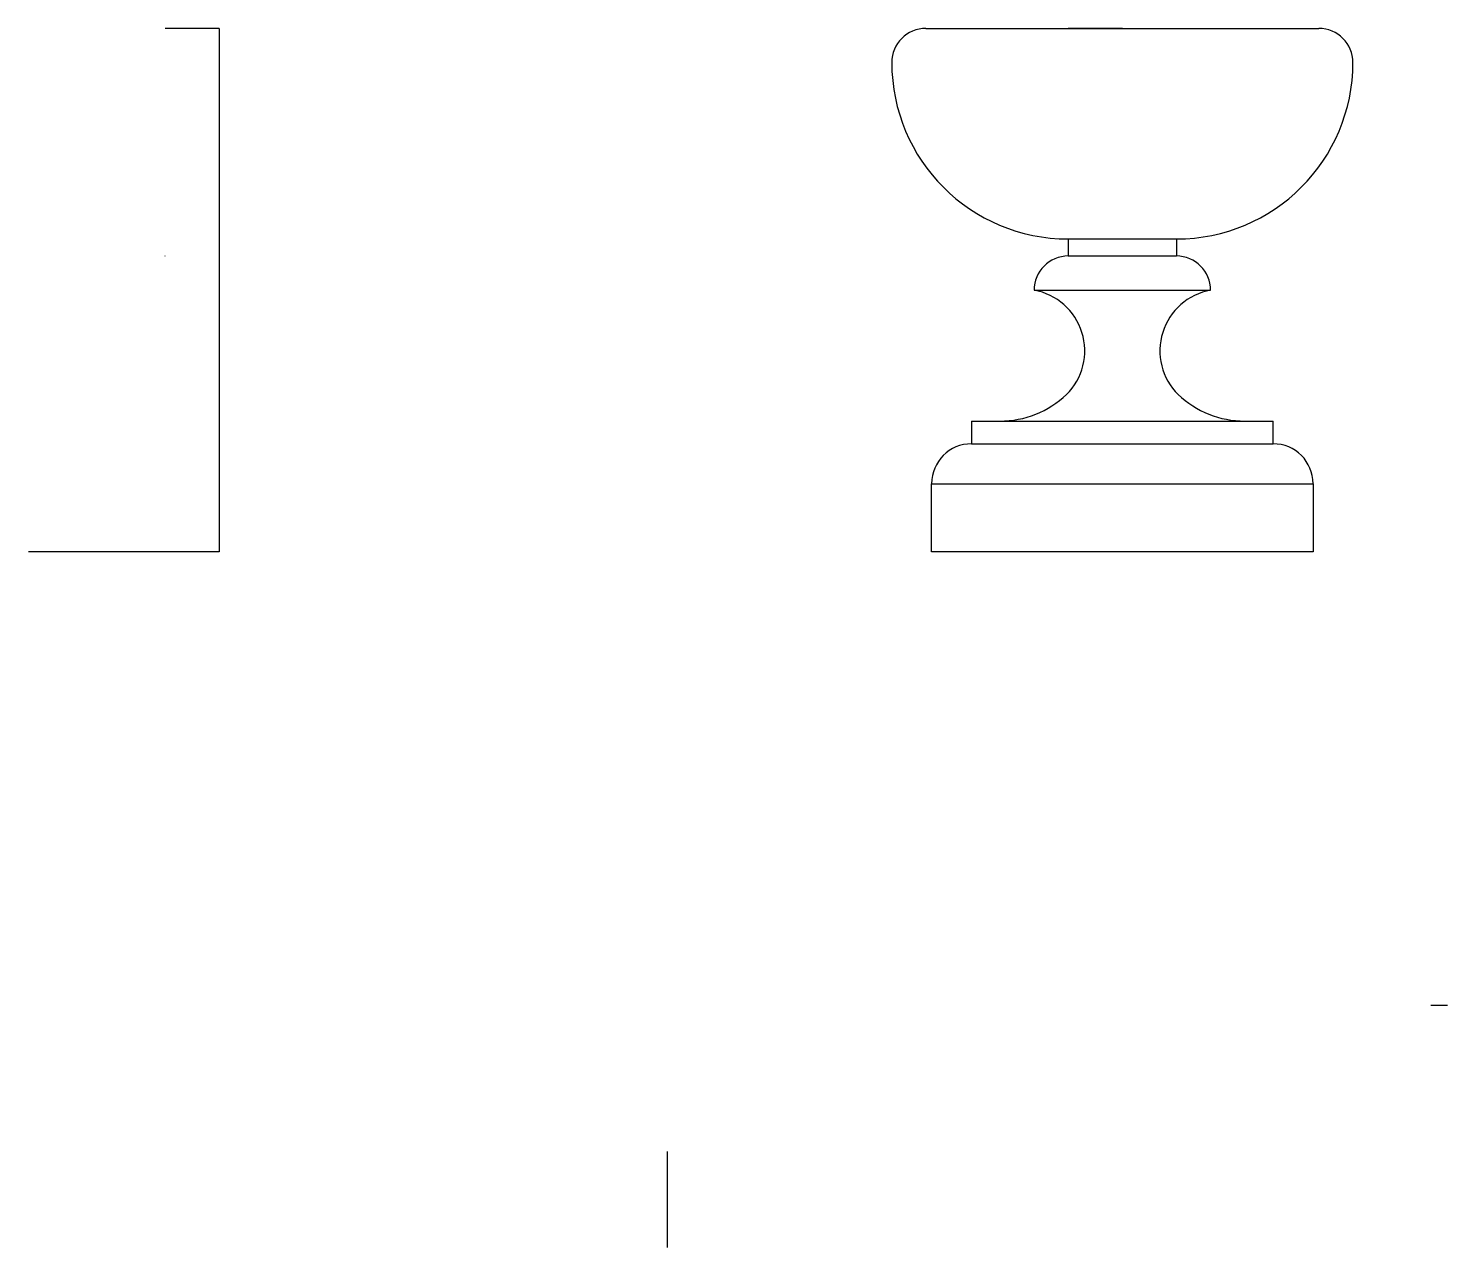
# Model space of a CAD drawing. Header units: inches. Extents: x 39 to 334, y 38 to 291.
import ezdxf

# ---------------------------------------------------------------- set-up
doc = ezdxf.new("R2010")
doc.units = ezdxf.units.IN
doc.header["$MEASUREMENT"] = 0
doc.layers.add('A-JANEL-IDEN', color=1, linetype='Continuous')

msp = doc.modelspace()

# ---------------------------------------------------------------- linework, layer by layer
at = {"layer": 'A-JANEL-IDEN'}
for p, q in [((78.75, 290.95), (67.51, 290.95)), ((78.75, 290.95), (78.75, 182.15)), ((225.53, 290.95), (307.13, 290.95)), ((266.33, 290.95), (255.1, 290.95)), ((255.1, 247.19), (277.56, 247.19)), ((255.1, 247.19), (255.1, 243.65)), ((277.56, 247.19), (277.56, 243.65)), ((255.1, 243.65), (277.56, 243.65)), ((248, 236.55), (284.66, 236.55)), ((234.99, 209.35), (297.67, 209.35)), ((234.99, 209.35), (234.99, 204.62)), ((297.67, 204.62), (297.67, 209.35)), ((234.99, 204.62), (297.67, 204.62)), ((226.71, 182.15), (226.71, 196.34)), ((226.71, 196.34), (305.95, 196.34)), ((305.95, 196.34), (305.95, 182.15)), ((78.75, 182.15), (39.13, 182.15)), ((266.33, 182.15), (226.71, 182.15)), ((305.95, 182.15), (266.33, 182.15)), ((330.38, 87.96), (333.88, 87.96)), ((171.88, 37.6), (171.88, 57.6))]:
    msp.add_line(p, q, dxfattribs=at)
for centre, radius, start, end in [((225.53, 283.85), 7.1, 90, 180), ((307.13, 283.85), 7.1, 0, 90), ((255.1, 283.85), 36.66, 180, 270), ((277.56, 283.85), 36.66, 270, 0), ((53.32, 229.45), 20.1, 44.9009, 45.0991), ((53.32, 229.45), 20.1, 44.9009, 45.0991), ((255.1, 236.55), 7.1, 90, 180), ((240.9, 229.45), 20.1, 44.9009, 45.0991), ((240.9, 229.45), 20.1, 44.9009, 45.0991), ((291.76, 229.45), 20.1, 134.9009, 135.0991), ((277.56, 236.55), 7.1, 0, 90), ((245.72, 223.95), 12.8, 314.7878, 79.7465), ((286.94, 223.95), 12.8, 100.2535, 225.2122), ((240.9, 229.45), 20.1, 270, 313.4858), ((291.76, 229.45), 20.1, 226.5142, 270), ((234.99, 196.34), 8.28, 90, 180), ((297.67, 196.34), 8.28, 0, 90)]:
    msp.add_arc(centre, radius, start, end, dxfattribs=at)

doc.saveas('drawing.dxf')
